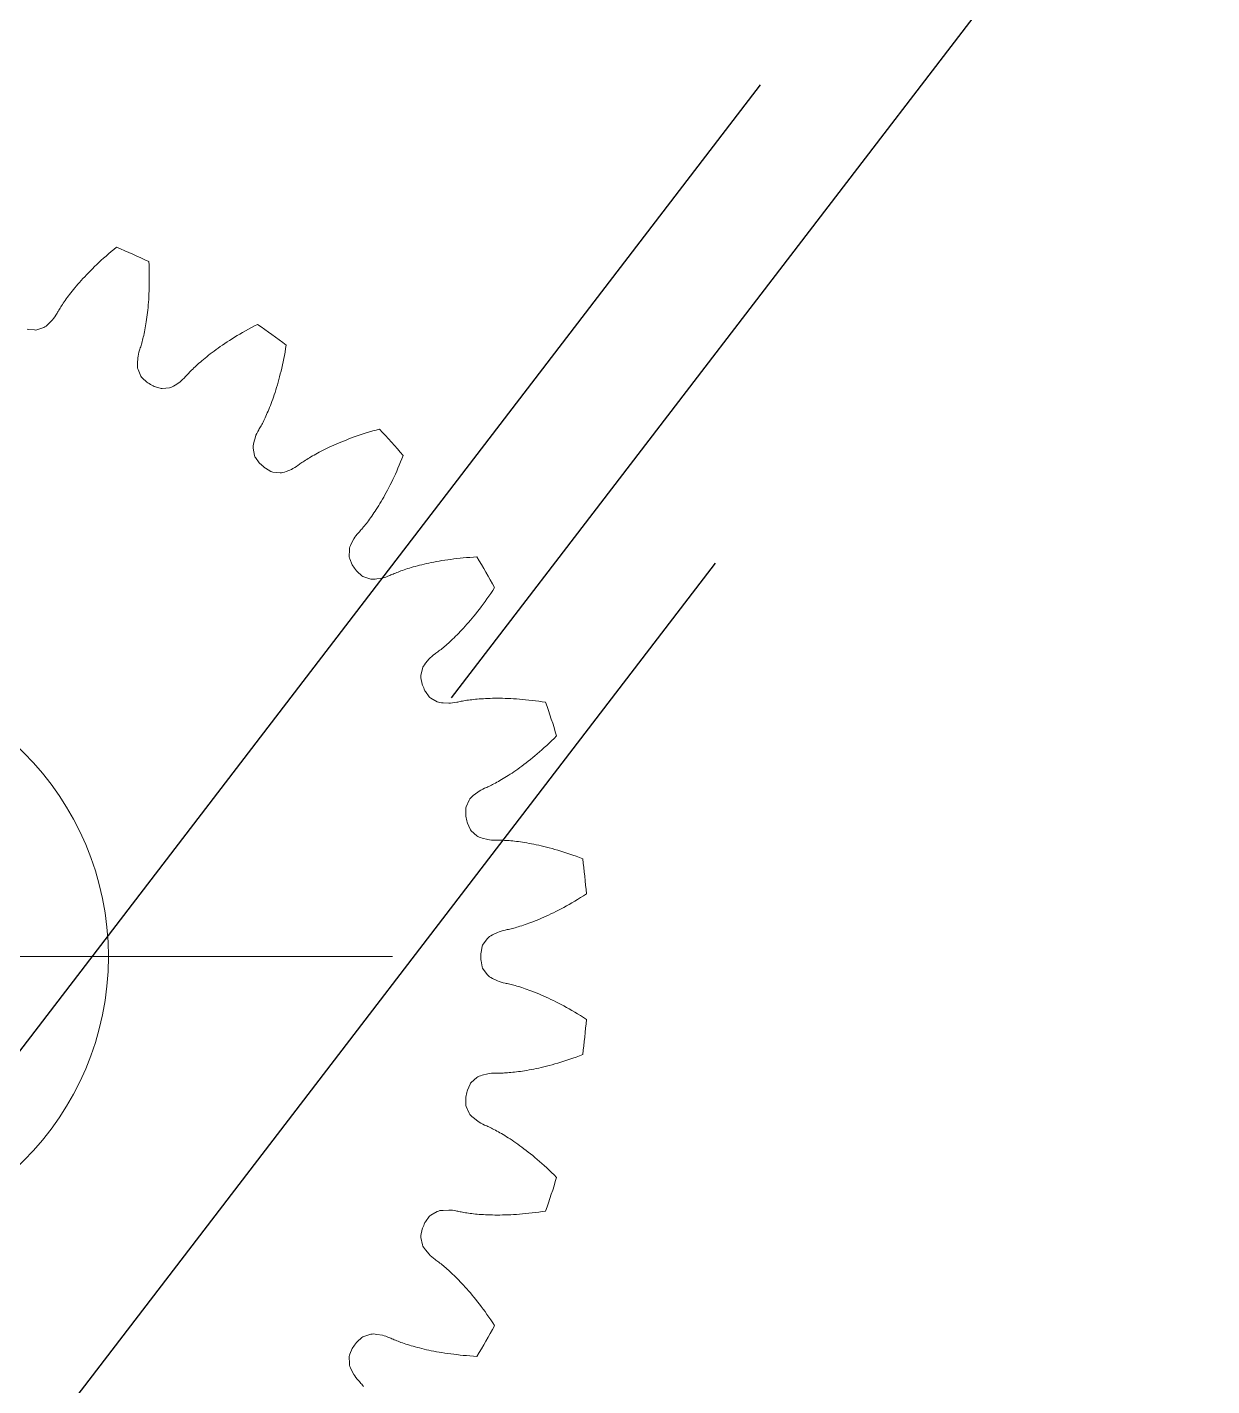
# Model space of a CAD drawing. Header units: millimetres. Extents: x 278858 to 279223, y 218711 to 219074.
# Drawn here: x 278933.58 to 278958.23, y 218911.9 to 218940.17 of the extents above; entities that cross this region are included whole.
import ezdxf

# ---------------------------------------------------------------- set-up
doc = ezdxf.new("R2010")
doc.units = ezdxf.units.MM
doc.header["$LTSCALE"] = 2
doc.layers.add('AM_4', color=3, linetype='Continuous', lineweight=25)
doc.layers.add('AM_9', color=251, linetype='Continuous', lineweight=15)

msp = doc.modelspace()

# ---------------------------------------------------------------- linework, layer by layer
at = {"layer": 'AM_4'}
for p, q in [((278958.232, 218946.858), (278942.404, 218926.216)), ((278948.836, 218938.971), (278933.008, 218918.329)), ((278947.897, 218929.018), (278932.068, 218908.376))]:
    msp.add_line(p, q, dxfattribs=at)
at = {"layer": 'AM_9'}
for p, q in [((278935.172, 218935.362), (278935.123, 218935.318)), ((278935.223, 218935.407), (278935.172, 218935.362)), ((278935.275, 218935.453), (278935.223, 218935.407)), ((278935.329, 218935.499), (278935.275, 218935.453)), ((278935.384, 218935.545), (278935.329, 218935.499)), ((278935.44, 218935.591), (278935.384, 218935.545)), ((278934.856, 218935.06), (278934.817, 218935.019)), ((278934.897, 218935.102), (278934.856, 218935.06)), ((278934.94, 218935.144), (278934.897, 218935.102)), ((278934.983, 218935.187), (278934.94, 218935.144)), ((278935.028, 218935.23), (278934.983, 218935.187)), ((278935.075, 218935.274), (278935.028, 218935.23)), ((278935.123, 218935.318), (278935.075, 218935.274)), ((278936.117, 218935.218), (278936.114, 218935.291)), ((278936.12, 218935.146), (278936.117, 218935.218)), ((278936.122, 218935.076), (278936.12, 218935.146)), ((278936.123, 218935.007), (278936.122, 218935.076)), ((278934.606, 218934.785), (278934.576, 218934.749)), ((278934.638, 218934.822), (278934.606, 218934.785)), ((278934.671, 218934.86), (278934.638, 218934.822)), ((278934.706, 218934.899), (278934.671, 218934.86)), ((278934.741, 218934.938), (278934.706, 218934.899)), ((278934.778, 218934.978), (278934.741, 218934.938)), ((278934.817, 218935.019), (278934.778, 218934.978)), ((278936.121, 218934.743), (278936.122, 218934.807)), ((278936.122, 218934.807), (278936.123, 218934.872)), ((278936.123, 218934.939), (278936.123, 218935.007)), ((278936.123, 218934.872), (278936.123, 218934.939)), ((278934.372, 218934.485), (278934.352, 218934.455)), ((278934.394, 218934.515), (278934.372, 218934.485)), ((278934.416, 218934.546), (278934.394, 218934.515)), ((278934.44, 218934.577), (278934.416, 218934.546)), ((278934.465, 218934.61), (278934.44, 218934.577)), ((278934.491, 218934.644), (278934.465, 218934.61)), ((278934.518, 218934.678), (278934.491, 218934.644)), ((278934.546, 218934.713), (278934.518, 218934.678)), ((278934.576, 218934.749), (278934.546, 218934.713)), ((278936.106, 218934.445), (278936.11, 218934.502)), ((278936.11, 218934.502), (278936.113, 218934.56)), ((278936.113, 218934.56), (278936.116, 218934.62)), ((278936.116, 218934.62), (278936.119, 218934.681)), ((278936.119, 218934.681), (278936.121, 218934.743)), ((278934.202, 218934.216), (278934.18, 218934.179)), ((278934.213, 218934.236), (278934.202, 218934.216)), ((278934.224, 218934.256), (278934.213, 218934.236)), ((278934.237, 218934.278), (278934.224, 218934.256)), ((278934.251, 218934.3), (278934.237, 218934.278)), ((278934.265, 218934.323), (278934.251, 218934.3)), ((278934.28, 218934.348), (278934.265, 218934.323)), ((278934.297, 218934.373), (278934.28, 218934.348)), ((278934.314, 218934.4), (278934.297, 218934.373)), ((278934.332, 218934.427), (278934.314, 218934.4)), ((278934.352, 218934.455), (278934.332, 218934.427)), ((278936.079, 218934.181), (278936.085, 218934.231)), ((278936.085, 218934.231), (278936.091, 218934.282)), ((278936.091, 218934.282), (278936.096, 218934.335)), ((278936.096, 218934.335), (278936.101, 218934.389)), ((278936.101, 218934.389), (278936.106, 218934.445)), ((278933.925, 218933.922), (278933.779, 218933.872)), ((278933.948, 218933.934), (278933.925, 218933.922)), ((278933.973, 218933.95), (278933.948, 218933.934)), ((278933.998, 218933.971), (278933.973, 218933.95)), ((278934.024, 218933.997), (278933.998, 218933.971)), ((278934.106, 218934.08), (278934.024, 218933.997)), ((278934.131, 218934.108), (278934.106, 218934.08)), ((278934.155, 218934.141), (278934.131, 218934.108)), ((278934.18, 218934.179), (278934.155, 218934.141)), ((278936.038, 218933.91), (278936.045, 218933.952)), ((278936.045, 218933.952), (278936.052, 218933.995)), ((278936.052, 218933.995), (278936.06, 218934.039)), ((278936.06, 218934.039), (278936.066, 218934.085)), ((278936.066, 218934.085), (278936.073, 218934.132)), ((278936.073, 218934.132), (278936.079, 218934.181)), ((278938.246, 218933.919), (278938.184, 218933.885)), ((278938.31, 218933.952), (278938.246, 218933.919)), ((278938.375, 218933.986), (278938.31, 218933.952)), ((278933.603, 218933.882), (278933.581, 218933.885)), ((278933.734, 218933.869), (278933.603, 218933.882)), ((278933.756, 218933.868), (278933.734, 218933.869)), ((278933.779, 218933.872), (278933.756, 218933.868)), ((278935.974, 218933.627), (278935.982, 218933.657)), ((278935.982, 218933.657), (278935.99, 218933.689)), ((278935.99, 218933.689), (278935.998, 218933.722)), ((278935.998, 218933.722), (278936.006, 218933.757)), ((278936.006, 218933.757), (278936.014, 218933.793)), ((278936.014, 218933.793), (278936.022, 218933.831)), ((278936.022, 218933.831), (278936.03, 218933.87)), ((278936.03, 218933.87), (278936.038, 218933.91)), ((278937.792, 218933.652), (278937.742, 218933.62)), ((278937.844, 218933.685), (278937.792, 218933.652)), ((278937.897, 218933.718), (278937.844, 218933.685)), ((278937.951, 218933.751), (278937.897, 218933.718)), ((278938.007, 218933.785), (278937.951, 218933.751)), ((278938.065, 218933.818), (278938.007, 218933.785)), ((278938.124, 218933.851), (278938.065, 218933.818)), ((278938.184, 218933.885), (278938.124, 218933.851)), ((278935.888, 218933.326), (278935.896, 218933.366)), ((278935.896, 218933.366), (278935.908, 218933.409)), ((278935.908, 218933.409), (278935.921, 218933.451)), ((278935.921, 218933.451), (278935.928, 218933.472)), ((278935.928, 218933.472), (278935.935, 218933.494)), ((278935.935, 218933.494), (278935.943, 218933.518)), ((278935.943, 218933.518), (278935.95, 218933.543)), ((278935.95, 218933.543), (278935.958, 218933.57)), ((278935.958, 218933.57), (278935.966, 218933.597)), ((278935.966, 218933.597), (278935.974, 218933.627)), ((278937.391, 218933.371), (278937.354, 218933.342)), ((278937.43, 218933.401), (278937.391, 218933.371)), ((278937.471, 218933.431), (278937.43, 218933.401)), ((278937.512, 218933.462), (278937.471, 218933.431)), ((278937.556, 218933.493), (278937.512, 218933.462)), ((278937.6, 218933.524), (278937.556, 218933.493)), ((278937.646, 218933.556), (278937.6, 218933.524)), ((278937.693, 218933.588), (278937.646, 218933.556)), ((278937.742, 218933.62), (278937.693, 218933.588)), ((278938.934, 218933.34), (278938.947, 218933.409)), ((278938.947, 218933.409), (278938.959, 218933.48)), ((278938.959, 218933.48), (278938.971, 218933.552)), ((278935.875, 218933.136), (278935.877, 218933.172)), ((278935.876, 218933.103), (278935.875, 218933.136)), ((278935.88, 218933.073), (278935.876, 218933.103)), ((278935.877, 218933.172), (278935.884, 218933.289)), ((278935.888, 218933.048), (278935.88, 218933.073)), ((278935.884, 218933.289), (278935.888, 218933.326)), ((278937.049, 218933.078), (278937.026, 218933.055)), ((278937.074, 218933.101), (278937.049, 218933.078)), ((278937.1, 218933.126), (278937.074, 218933.101)), ((278937.127, 218933.151), (278937.1, 218933.126)), ((278937.156, 218933.176), (278937.127, 218933.151)), ((278937.186, 218933.202), (278937.156, 218933.176)), ((278937.217, 218933.229), (278937.186, 218933.202)), ((278937.249, 218933.256), (278937.217, 218933.229)), ((278937.283, 218933.284), (278937.249, 218933.256)), ((278937.318, 218933.313), (278937.283, 218933.284)), ((278937.354, 218933.342), (278937.318, 218933.313)), ((278938.864, 218933.015), (278938.879, 218933.077)), ((278938.879, 218933.077), (278938.893, 218933.141)), ((278938.893, 218933.141), (278938.907, 218933.206)), ((278938.907, 218933.206), (278938.921, 218933.272)), ((278938.921, 218933.272), (278938.934, 218933.34)), ((278935.948, 218932.907), (278935.888, 218933.048)), ((278935.96, 218932.887), (278935.948, 218932.907)), ((278935.976, 218932.871), (278935.96, 218932.887)), ((278936.073, 218932.782), (278935.976, 218932.871)), ((278936.785, 218932.808), (278936.756, 218932.785)), ((278936.816, 218932.835), (278936.785, 218932.808)), ((278936.848, 218932.867), (278936.816, 218932.835)), ((278936.877, 218932.899), (278936.848, 218932.867)), ((278936.892, 218932.915), (278936.877, 218932.899)), ((278936.908, 218932.933), (278936.892, 218932.915)), ((278936.925, 218932.951), (278936.908, 218932.933)), ((278936.943, 218932.97), (278936.925, 218932.951)), ((278936.962, 218932.99), (278936.943, 218932.97)), ((278936.982, 218933.011), (278936.962, 218932.99)), ((278937.003, 218933.033), (278936.982, 218933.011)), ((278937.026, 218933.055), (278937.003, 218933.033)), ((278938.803, 218932.781), (278938.819, 218932.837)), ((278938.819, 218932.837), (278938.834, 218932.895)), ((278938.834, 218932.895), (278938.849, 218932.954)), ((278938.849, 218932.954), (278938.864, 218933.015)), ((278936.09, 218932.768), (278936.073, 218932.782)), ((278936.222, 218932.696), (278936.202, 218932.704)), ((278936.348, 218932.656), (278936.222, 218932.696)), ((278936.369, 218932.651), (278936.348, 218932.656)), ((278936.393, 218932.65), (278936.369, 218932.651)), ((278936.545, 218932.668), (278936.393, 218932.65)), ((278936.571, 218932.675), (278936.545, 218932.668)), ((278936.598, 218932.686), (278936.571, 218932.675)), ((278936.628, 218932.701), (278936.598, 218932.686)), ((278936.658, 218932.721), (278936.628, 218932.701)), ((278936.756, 218932.785), (278936.658, 218932.721)), ((278938.707, 218932.474), (278938.723, 218932.521)), ((278938.723, 218932.521), (278938.739, 218932.57)), ((278938.739, 218932.57), (278938.755, 218932.621)), ((278938.755, 218932.621), (278938.771, 218932.673)), ((278938.771, 218932.673), (278938.787, 218932.726)), ((278938.787, 218932.726), (278938.803, 218932.781)), ((278938.609, 218932.217), (278938.625, 218932.256)), ((278938.625, 218932.256), (278938.642, 218932.297)), ((278938.642, 218932.297), (278938.658, 218932.339)), ((278938.658, 218932.339), (278938.674, 218932.382)), ((278938.674, 218932.382), (278938.69, 218932.427)), ((278938.69, 218932.427), (278938.707, 218932.474)), ((278938.475, 218931.926), (278938.489, 218931.953)), ((278938.489, 218931.953), (278938.503, 218931.982)), ((278938.503, 218931.982), (278938.517, 218932.011)), ((278938.517, 218932.011), (278938.532, 218932.042)), ((278938.532, 218932.042), (278938.547, 218932.074)), ((278938.547, 218932.074), (278938.562, 218932.108)), ((278938.562, 218932.108), (278938.578, 218932.143)), ((278938.578, 218932.143), (278938.594, 218932.179)), ((278938.594, 218932.179), (278938.609, 218932.217)), ((278938.33, 218931.642), (278938.342, 218931.677)), ((278938.342, 218931.677), (278938.358, 218931.714)), ((278938.358, 218931.714), (278938.379, 218931.755)), ((278938.379, 218931.755), (278938.4, 218931.792)), ((278938.4, 218931.792), (278938.411, 218931.812)), ((278938.411, 218931.812), (278938.423, 218931.832)), ((278938.423, 218931.832), (278938.435, 218931.854)), ((278938.435, 218931.854), (278938.448, 218931.877)), ((278938.448, 218931.877), (278938.461, 218931.901)), ((278938.461, 218931.901), (278938.475, 218931.926)), ((278940.448, 218931.664), (278940.388, 218931.643)), ((278940.51, 218931.685), (278940.448, 218931.664)), ((278940.573, 218931.706), (278940.51, 218931.685)), ((278940.638, 218931.726), (278940.573, 218931.706)), ((278940.704, 218931.747), (278940.638, 218931.726)), ((278940.772, 218931.767), (278940.704, 218931.747)), ((278940.841, 218931.786), (278940.772, 218931.767)), ((278940.911, 218931.806), (278940.841, 218931.786)), ((278938.282, 218931.432), (278938.284, 218931.461)), ((278938.284, 218931.406), (278938.282, 218931.432)), ((278938.284, 218931.461), (278938.289, 218931.494)), ((278938.313, 218931.255), (278938.284, 218931.406)), ((278938.289, 218931.494), (278938.299, 218931.529)), ((278938.299, 218931.529), (278938.33, 218931.642)), ((278939.779, 218931.388), (278939.737, 218931.367)), ((278939.822, 218931.409), (278939.779, 218931.388)), ((278939.866, 218931.43), (278939.822, 218931.409)), ((278939.912, 218931.451), (278939.866, 218931.43)), ((278939.959, 218931.472), (278939.912, 218931.451)), ((278940.008, 218931.493), (278939.959, 218931.472)), ((278940.058, 218931.515), (278940.008, 218931.493)), ((278940.109, 218931.536), (278940.058, 218931.515)), ((278940.162, 218931.558), (278940.109, 218931.536)), ((278940.216, 218931.579), (278940.162, 218931.558)), ((278940.272, 218931.601), (278940.216, 218931.579)), ((278940.329, 218931.622), (278940.272, 218931.601)), ((278940.388, 218931.643), (278940.329, 218931.622)), ((278938.321, 218931.232), (278938.313, 218931.255)), ((278938.333, 218931.214), (278938.321, 218931.232)), ((278938.41, 218931.107), (278938.333, 218931.214)), ((278938.424, 218931.089), (278938.41, 218931.107)), ((278939.278, 218931.095), (278939.258, 218931.081)), ((278939.299, 218931.11), (278939.278, 218931.095)), ((278939.322, 218931.126), (278939.299, 218931.11)), ((278939.346, 218931.142), (278939.322, 218931.126)), ((278939.372, 218931.158), (278939.346, 218931.142)), ((278939.398, 218931.175), (278939.372, 218931.158)), ((278939.426, 218931.193), (278939.398, 218931.175)), ((278939.455, 218931.211), (278939.426, 218931.193)), ((278939.486, 218931.229), (278939.455, 218931.211)), ((278939.518, 218931.248), (278939.486, 218931.229)), ((278939.551, 218931.267), (278939.518, 218931.248)), ((278939.585, 218931.286), (278939.551, 218931.267)), ((278939.621, 218931.306), (278939.585, 218931.286)), ((278939.659, 218931.326), (278939.621, 218931.306)), ((278939.697, 218931.346), (278939.659, 218931.326)), ((278939.737, 218931.367), (278939.697, 218931.346)), ((278941.324, 218931.058), (278941.351, 218931.123)), ((278941.351, 218931.123), (278941.378, 218931.189)), ((278941.378, 218931.189), (278941.405, 218931.258)), ((278938.538, 218930.992), (278938.519, 218931.004)), ((278938.652, 218930.926), (278938.538, 218930.992)), ((278938.672, 218930.916), (278938.652, 218930.926)), ((278938.695, 218930.911), (278938.672, 218930.916)), ((278938.848, 218930.897), (278938.695, 218930.911)), ((278938.874, 218930.898), (278938.848, 218930.897)), ((278938.904, 218930.903), (278938.874, 218930.898)), ((278938.935, 218930.912), (278938.904, 218930.903)), ((278938.97, 218930.925), (278938.935, 218930.912)), ((278939.078, 218930.968), (278938.97, 218930.925)), ((278939.112, 218930.984), (278939.078, 218930.968)), ((278939.148, 218931.004), (278939.112, 218930.984)), ((278939.185, 218931.028), (278939.148, 218931.004)), ((278939.221, 218931.053), (278939.185, 218931.028)), ((278939.239, 218931.067), (278939.221, 218931.053)), ((278939.258, 218931.081), (278939.239, 218931.067)), ((278941.189, 218930.754), (278941.216, 218930.812)), ((278941.216, 218930.812), (278941.243, 218930.871)), ((278941.243, 218930.871), (278941.27, 218930.932)), ((278941.27, 218930.932), (278941.297, 218930.994)), ((278941.297, 218930.994), (278941.324, 218931.058)), ((278941.053, 218930.488), (278941.08, 218930.538)), ((278941.08, 218930.538), (278941.107, 218930.59)), ((278941.107, 218930.59), (278941.134, 218930.643)), ((278941.134, 218930.643), (278941.161, 218930.698)), ((278941.161, 218930.698), (278941.189, 218930.754)), ((278940.896, 218930.215), (278940.922, 218930.257)), ((278940.922, 218930.257), (278940.948, 218930.301)), ((278940.948, 218930.301), (278940.974, 218930.345)), ((278940.974, 218930.345), (278941, 218930.391)), ((278941, 218930.391), (278941.026, 218930.439)), ((278941.026, 218930.439), (278941.053, 218930.488)), ((278940.705, 218929.93), (278940.727, 218929.961)), ((278940.727, 218929.961), (278940.75, 218929.993)), ((278940.75, 218929.993), (278940.773, 218930.027)), ((278940.773, 218930.027), (278940.797, 218930.062)), ((278940.797, 218930.062), (278940.821, 218930.098)), ((278940.821, 218930.098), (278940.846, 218930.136)), ((278940.846, 218930.136), (278940.871, 218930.175)), ((278940.871, 218930.175), (278940.896, 218930.215)), ((278940.495, 218929.671), (278940.511, 218929.689)), ((278940.511, 218929.689), (278940.527, 218929.707)), ((278940.527, 218929.707), (278940.545, 218929.727)), ((278940.545, 218929.727), (278940.562, 218929.748)), ((278940.562, 218929.748), (278940.581, 218929.77)), ((278940.581, 218929.77), (278940.6, 218929.794)), ((278940.6, 218929.794), (278940.62, 218929.818)), ((278940.62, 218929.818), (278940.64, 218929.844)), ((278940.64, 218929.844), (278940.661, 218929.872)), ((278940.661, 218929.872), (278940.683, 218929.9)), ((278940.683, 218929.9), (278940.705, 218929.93)), ((278940.31, 218929.386), (278940.326, 218929.418)), ((278940.326, 218929.418), (278940.38, 218929.522)), ((278940.38, 218929.522), (278940.399, 218929.554)), ((278940.399, 218929.554), (278940.423, 218929.587)), ((278940.423, 218929.587), (278940.451, 218929.622)), ((278940.451, 218929.622), (278940.48, 218929.655)), ((278940.48, 218929.655), (278940.495, 218929.671)), ((278940.283, 218929.147), (278940.286, 218929.301)), ((278940.286, 218929.123), (278940.283, 218929.147)), ((278940.286, 218929.301), (278940.289, 218929.327)), ((278940.294, 218929.103), (278940.286, 218929.123)), ((278940.289, 218929.327), (278940.297, 218929.355)), ((278940.297, 218929.355), (278940.31, 218929.386)), ((278942.522, 218929.111), (278942.457, 218929.103)), ((278942.588, 218929.118), (278942.522, 218929.111)), ((278942.655, 218929.125), (278942.588, 218929.118)), ((278942.724, 218929.131), (278942.655, 218929.125)), ((278942.795, 218929.136), (278942.724, 218929.131)), ((278942.866, 218929.141), (278942.795, 218929.136)), ((278942.939, 218929.146), (278942.866, 218929.141)), ((278940.347, 218928.982), (278940.294, 218929.103)), ((278940.357, 218928.962), (278940.347, 218928.982)), ((278940.449, 218928.843), (278940.433, 218928.858)), ((278940.546, 218928.755), (278940.449, 218928.843)), ((278941.299, 218928.832), (278941.27, 218928.822)), ((278941.328, 218928.844), (278941.299, 218928.832)), ((278941.359, 218928.855), (278941.328, 218928.844)), ((278941.391, 218928.866), (278941.359, 218928.855)), ((278941.425, 218928.878), (278941.391, 218928.866)), ((278941.46, 218928.89), (278941.425, 218928.878)), ((278941.497, 218928.902), (278941.46, 218928.89)), ((278941.534, 218928.913), (278941.497, 218928.902)), ((278941.574, 218928.925), (278941.534, 218928.913)), ((278941.614, 218928.937), (278941.574, 218928.925)), ((278941.656, 218928.949), (278941.614, 218928.937)), ((278941.7, 218928.961), (278941.656, 218928.949)), ((278941.745, 218928.972), (278941.7, 218928.961)), ((278941.791, 218928.984), (278941.745, 218928.972)), ((278941.839, 218928.995), (278941.791, 218928.984)), ((278941.888, 218929.006), (278941.839, 218928.995)), ((278941.938, 218929.017), (278941.888, 218929.006)), ((278941.99, 218929.028), (278941.938, 218929.017)), ((278942.044, 218929.039), (278941.99, 218929.028)), ((278942.098, 218929.049), (278942.044, 218929.039)), ((278942.155, 218929.059), (278942.098, 218929.049)), ((278942.212, 218929.069), (278942.155, 218929.059)), ((278942.271, 218929.078), (278942.212, 218929.069)), ((278942.332, 218929.087), (278942.271, 218929.078)), ((278942.394, 218929.095), (278942.332, 218929.087)), ((278942.457, 218929.103), (278942.394, 218929.095)), ((278940.564, 218928.741), (278940.546, 218928.755)), ((278940.585, 218928.731), (278940.564, 218928.741)), ((278940.732, 218928.686), (278940.585, 218928.731)), ((278940.758, 218928.681), (278940.732, 218928.686)), ((278940.788, 218928.68), (278940.758, 218928.681)), ((278940.821, 218928.682), (278940.788, 218928.68)), ((278940.857, 218928.688), (278940.821, 218928.682)), ((278940.972, 218928.707), (278940.857, 218928.688)), ((278941.008, 218928.716), (278940.972, 218928.707)), ((278941.047, 218928.728), (278941.008, 218928.716)), ((278941.089, 218928.744), (278941.047, 218928.728)), ((278941.129, 218928.761), (278941.089, 218928.744)), ((278941.149, 218928.771), (278941.129, 218928.761)), ((278941.171, 218928.78), (278941.149, 218928.771)), ((278941.194, 218928.79), (278941.171, 218928.78)), ((278941.218, 218928.8), (278941.194, 218928.79)), ((278941.243, 218928.811), (278941.218, 218928.8)), ((278941.27, 218928.822), (278941.243, 218928.811)), ((278943.109, 218928.216), (278943.148, 218928.271)), ((278943.148, 218928.271), (278943.188, 218928.328)), ((278943.188, 218928.328), (278943.228, 218928.386)), ((278943.228, 218928.386), (278943.268, 218928.446)), ((278943.268, 218928.446), (278943.308, 218928.507)), ((278942.916, 218927.962), (278942.953, 218928.01)), ((278942.953, 218928.01), (278942.992, 218928.06)), ((278942.992, 218928.06), (278943.03, 218928.11)), ((278943.03, 218928.11), (278943.069, 218928.163)), ((278943.069, 218928.163), (278943.109, 218928.216)), ((278942.662, 218927.666), (278942.697, 218927.704)), ((278942.697, 218927.704), (278942.732, 218927.744)), ((278942.732, 218927.744), (278942.768, 218927.785)), ((278942.768, 218927.785), (278942.804, 218927.827)), ((278942.804, 218927.827), (278942.841, 218927.871)), ((278942.841, 218927.871), (278942.878, 218927.916)), ((278942.878, 218927.916), (278942.916, 218927.962)), ((278942.405, 218927.406), (278942.434, 218927.434)), ((278942.434, 218927.434), (278942.465, 218927.464)), ((278942.465, 218927.464), (278942.496, 218927.494)), ((278942.496, 218927.494), (278942.528, 218927.526)), ((278942.528, 218927.526), (278942.561, 218927.559)), ((278942.561, 218927.559), (278942.594, 218927.593)), ((278942.594, 218927.593), (278942.627, 218927.629)), ((278942.627, 218927.629), (278942.662, 218927.666)), ((278942.035, 218927.106), (278942.07, 218927.131)), ((278942.07, 218927.131), (278942.088, 218927.144)), ((278942.088, 218927.144), (278942.107, 218927.158)), ((278942.107, 218927.158), (278942.127, 218927.173)), ((278942.127, 218927.173), (278942.148, 218927.189)), ((278942.148, 218927.189), (278942.17, 218927.206)), ((278942.17, 218927.206), (278942.193, 218927.223)), ((278942.193, 218927.223), (278942.217, 218927.242)), ((278942.217, 218927.242), (278942.241, 218927.262)), ((278942.241, 218927.262), (278942.266, 218927.284)), ((278942.266, 218927.284), (278942.292, 218927.306)), ((278942.292, 218927.306), (278942.319, 218927.329)), ((278942.319, 218927.329), (278942.347, 218927.354)), ((278942.347, 218927.354), (278942.375, 218927.379)), ((278942.375, 218927.379), (278942.405, 218927.406)), ((278941.807, 218926.825), (278941.816, 218926.85)), ((278941.816, 218926.85), (278941.829, 218926.876)), ((278941.829, 218926.876), (278941.848, 218926.904)), ((278941.848, 218926.904), (278941.871, 218926.932)), ((278941.871, 218926.932), (278941.945, 218927.023)), ((278941.945, 218927.023), (278941.97, 218927.049)), ((278941.97, 218927.049), (278942, 218927.077)), ((278942, 218927.077), (278942.035, 218927.106)), ((278941.77, 218926.652), (278941.772, 218926.676)), ((278941.773, 218926.63), (278941.77, 218926.652)), ((278941.772, 218926.676), (278941.807, 218926.825)), ((278941.801, 218926.501), (278941.773, 218926.63)), ((278941.806, 218926.48), (278941.801, 218926.501)), ((278941.871, 218926.344), (278941.858, 218926.362)), ((278941.948, 218926.237), (278941.871, 218926.344)), ((278941.962, 218926.221), (278941.948, 218926.237)), ((278941.981, 218926.206), (278941.962, 218926.221)), ((278942.116, 218926.131), (278941.981, 218926.206)), ((278942.14, 218926.121), (278942.116, 218926.131)), ((278942.168, 218926.114), (278942.14, 218926.121)), ((278942.201, 218926.109), (278942.168, 218926.114)), ((278942.238, 218926.108), (278942.201, 218926.109)), ((278942.355, 218926.102), (278942.238, 218926.108)), ((278942.392, 218926.103), (278942.355, 218926.102)), ((278942.432, 218926.107), (278942.392, 218926.103)), ((278942.477, 218926.114), (278942.432, 218926.107)), ((278942.52, 218926.123), (278942.477, 218926.114)), ((278942.541, 218926.127), (278942.52, 218926.123)), ((278942.564, 218926.132), (278942.541, 218926.127)), ((278942.589, 218926.137), (278942.564, 218926.132)), ((278942.614, 218926.142), (278942.589, 218926.137)), ((278942.641, 218926.147), (278942.614, 218926.142)), ((278942.67, 218926.152), (278942.641, 218926.147)), ((278942.7, 218926.157), (278942.67, 218926.152)), ((278942.731, 218926.162), (278942.7, 218926.157)), ((278942.764, 218926.166), (278942.731, 218926.162)), ((278942.798, 218926.171), (278942.764, 218926.166)), ((278942.833, 218926.175), (278942.798, 218926.171)), ((278942.87, 218926.179), (278942.833, 218926.175)), ((278942.908, 218926.183), (278942.87, 218926.179)), ((278942.947, 218926.187), (278942.908, 218926.183)), ((278942.988, 218926.19), (278942.947, 218926.187)), ((278943.03, 218926.194), (278942.988, 218926.19)), ((278943.074, 218926.196), (278943.03, 218926.194)), ((278943.119, 218926.199), (278943.074, 218926.196)), ((278943.165, 218926.201), (278943.119, 218926.199)), ((278943.213, 218926.202), (278943.165, 218926.201)), ((278943.262, 218926.204), (278943.213, 218926.202)), ((278943.312, 218926.204), (278943.262, 218926.204)), ((278943.364, 218926.205), (278943.312, 218926.204)), ((278943.417, 218926.204), (278943.364, 218926.205)), ((278943.472, 218926.204), (278943.417, 218926.204)), ((278943.527, 218926.202), (278943.472, 218926.204)), ((278943.584, 218926.2), (278943.527, 218926.202)), ((278943.643, 218926.198), (278943.584, 218926.2)), ((278943.702, 218926.195), (278943.643, 218926.198)), ((278943.764, 218926.191), (278943.702, 218926.195)), ((278943.826, 218926.186), (278943.764, 218926.191)), ((278943.889, 218926.181), (278943.826, 218926.186)), ((278943.954, 218926.175), (278943.889, 218926.181)), ((278944.02, 218926.168), (278943.954, 218926.175)), ((278944.088, 218926.161), (278944.02, 218926.168)), ((278944.157, 218926.152), (278944.088, 218926.161)), ((278944.226, 218926.143), (278944.157, 218926.152)), ((278944.298, 218926.133), (278944.226, 218926.143)), ((278944.37, 218926.122), (278944.298, 218926.133)), ((278944.293, 218925.133), (278944.342, 218925.178)), ((278944.342, 218925.178), (278944.392, 218925.224)), ((278944.392, 218925.224), (278944.443, 218925.271)), ((278944.443, 218925.271), (278944.494, 218925.319)), ((278944.494, 218925.319), (278944.546, 218925.369)), ((278944.546, 218925.369), (278944.598, 218925.421)), ((278943.963, 218924.86), (278944.008, 218924.896)), ((278944.008, 218924.896), (278944.054, 218924.932)), ((278944.054, 218924.932), (278944.101, 218924.97)), ((278944.101, 218924.97), (278944.148, 218925.009)), ((278944.148, 218925.009), (278944.195, 218925.049)), ((278944.195, 218925.049), (278944.244, 218925.09)), ((278944.244, 218925.09), (278944.293, 218925.133)), ((278943.556, 218924.575), (278943.593, 218924.599)), ((278943.593, 218924.599), (278943.631, 218924.623)), ((278943.631, 218924.623), (278943.67, 218924.649)), ((278943.67, 218924.649), (278943.709, 218924.676)), ((278943.709, 218924.676), (278943.749, 218924.703)), ((278943.749, 218924.703), (278943.791, 218924.732)), ((278943.791, 218924.732), (278943.833, 218924.763)), ((278943.833, 218924.763), (278943.875, 218924.794)), ((278943.875, 218924.794), (278943.919, 218924.827)), ((278943.919, 218924.827), (278943.963, 218924.86)), ((278943.021, 218924.294), (278943.061, 218924.315)), ((278943.061, 218924.315), (278943.101, 218924.333)), ((278943.101, 218924.333), (278943.121, 218924.341)), ((278943.121, 218924.341), (278943.143, 218924.351)), ((278943.143, 218924.351), (278943.166, 218924.361)), ((278943.166, 218924.361), (278943.189, 218924.372)), ((278943.189, 218924.372), (278943.214, 218924.384)), ((278943.214, 218924.384), (278943.24, 218924.397)), ((278943.24, 218924.397), (278943.267, 218924.411)), ((278943.267, 218924.411), (278943.295, 218924.425)), ((278943.295, 218924.425), (278943.324, 218924.441)), ((278943.324, 218924.441), (278943.355, 218924.457)), ((278943.355, 218924.457), (278943.386, 218924.474)), ((278943.386, 218924.474), (278943.418, 218924.492)), ((278943.418, 218924.492), (278943.451, 218924.512)), ((278943.451, 218924.512), (278943.485, 218924.532)), ((278943.485, 218924.532), (278943.52, 218924.553)), ((278943.52, 218924.553), (278943.556, 218924.575)), ((278942.715, 218923.949), (278942.779, 218924.088)), ((278942.779, 218924.088), (278942.793, 218924.11)), ((278942.793, 218924.11), (278942.812, 218924.133)), ((278942.812, 218924.133), (278942.836, 218924.156)), ((278942.836, 218924.156), (278942.864, 218924.179)), ((278942.864, 218924.179), (278942.956, 218924.252)), ((278942.956, 218924.252), (278942.986, 218924.273)), ((278942.986, 218924.273), (278943.021, 218924.294)), ((278942.706, 218923.904), (278942.708, 218923.926)), ((278942.706, 218923.772), (278942.706, 218923.904)), ((278942.707, 218923.75), (278942.706, 218923.772)), ((278942.708, 218923.926), (278942.715, 218923.949)), ((278942.742, 218923.604), (278942.734, 218923.624)), ((278942.796, 218923.483), (278942.742, 218923.604)), ((278942.806, 218923.464), (278942.796, 218923.483)), ((278942.821, 218923.446), (278942.806, 218923.464)), ((278942.937, 218923.345), (278942.821, 218923.446)), ((278942.959, 218923.33), (278942.937, 218923.345)), ((278942.986, 218923.317), (278942.959, 218923.33)), ((278943.017, 218923.306), (278942.986, 218923.317)), ((278943.052, 218923.296), (278943.017, 218923.306)), ((278943.165, 218923.267), (278943.052, 218923.296)), ((278943.202, 218923.26), (278943.165, 218923.267)), ((278943.242, 218923.255), (278943.202, 218923.26)), ((278943.287, 218923.253), (278943.242, 218923.255)), ((278943.331, 218923.252), (278943.287, 218923.253)), ((278943.353, 218923.253), (278943.331, 218923.252)), ((278943.376, 218923.253), (278943.353, 218923.253)), ((278943.401, 218923.252), (278943.376, 218923.253)), ((278943.428, 218923.252), (278943.401, 218923.252)), ((278943.455, 218923.251), (278943.428, 218923.252)), ((278943.484, 218923.25), (278943.455, 218923.251)), ((278943.514, 218923.248), (278943.484, 218923.25)), ((278943.546, 218923.247), (278943.514, 218923.248)), ((278943.579, 218923.244), (278943.546, 218923.247)), ((278943.613, 218923.242), (278943.579, 218923.244)), ((278943.648, 218923.239), (278943.613, 218923.242)), ((278943.685, 218923.235), (278943.648, 218923.239)), ((278943.723, 218923.231), (278943.685, 218923.235)), ((278943.763, 218923.226), (278943.723, 218923.231)), ((278943.803, 218923.221), (278943.763, 218923.226)), ((278943.845, 218923.216), (278943.803, 218923.221)), ((278943.888, 218923.209), (278943.845, 218923.216)), ((278943.933, 218923.202), (278943.888, 218923.209)), ((278943.979, 218923.195), (278943.933, 218923.202)), ((278944.026, 218923.186), (278943.979, 218923.195)), ((278944.074, 218923.177), (278944.026, 218923.186)), ((278944.123, 218923.168), (278944.074, 218923.177)), ((278944.174, 218923.157), (278944.123, 218923.168)), ((278944.226, 218923.146), (278944.174, 218923.157)), ((278944.279, 218923.134), (278944.226, 218923.146)), ((278944.333, 218923.121), (278944.279, 218923.134)), ((278944.389, 218923.107), (278944.333, 218923.121)), ((278944.445, 218923.093), (278944.389, 218923.107)), ((278944.503, 218923.077), (278944.445, 218923.093)), ((278944.562, 218923.061), (278944.503, 218923.077)), ((278944.622, 218923.043), (278944.562, 218923.061)), ((278944.683, 218923.025), (278944.622, 218923.043)), ((278944.745, 218923.005), (278944.683, 218923.025)), ((278944.808, 218922.985), (278944.745, 218923.005)), ((278944.873, 218922.964), (278944.808, 218922.985)), ((278944.938, 218922.941), (278944.873, 218922.964)), ((278945.005, 218922.918), (278944.938, 218922.941)), ((278945.072, 218922.893), (278945.005, 218922.918)), ((278945.141, 218922.867), (278945.072, 218922.893)), ((278945.035, 218922.019), (278945.095, 218922.056)), ((278945.095, 218922.056), (278945.156, 218922.094)), ((278945.156, 218922.094), (278945.218, 218922.134)), ((278944.532, 218921.743), (278944.584, 218921.769)), ((278944.584, 218921.769), (278944.638, 218921.796)), ((278944.638, 218921.796), (278944.692, 218921.824)), ((278944.692, 218921.824), (278944.747, 218921.854)), ((278944.747, 218921.854), (278944.803, 218921.884)), ((278944.803, 218921.884), (278944.86, 218921.916)), ((278944.86, 218921.916), (278944.917, 218921.949)), ((278944.917, 218921.949), (278944.976, 218921.984)), ((278944.976, 218921.984), (278945.035, 218922.019)), ((278943.871, 218921.471), (278943.907, 218921.483)), ((278943.907, 218921.483), (278943.945, 218921.496)), ((278943.945, 218921.496), (278943.983, 218921.509)), ((278943.983, 218921.509), (278944.023, 218921.524)), ((278944.023, 218921.524), (278944.064, 218921.539)), ((278944.064, 218921.539), (278944.106, 218921.555)), ((278944.106, 218921.555), (278944.149, 218921.572)), ((278944.149, 218921.572), (278944.193, 218921.59)), ((278944.193, 218921.59), (278944.239, 218921.608)), ((278944.239, 218921.608), (278944.285, 218921.628)), ((278944.285, 218921.628), (278944.332, 218921.649)), ((278944.332, 218921.649), (278944.381, 218921.671)), ((278944.381, 218921.671), (278944.43, 218921.694)), ((278944.43, 218921.694), (278944.481, 218921.718)), ((278944.481, 218921.718), (278944.532, 218921.743)), ((278943.07, 218921.085), (278943.162, 218921.208)), ((278943.162, 218921.208), (278943.18, 218921.227)), ((278943.18, 218921.227), (278943.203, 218921.246)), ((278943.203, 218921.246), (278943.231, 218921.263)), ((278943.231, 218921.263), (278943.264, 218921.28)), ((278943.264, 218921.28), (278943.369, 218921.332)), ((278943.369, 218921.332), (278943.403, 218921.346)), ((278943.403, 218921.346), (278943.441, 218921.359)), ((278943.441, 218921.359), (278943.485, 218921.371)), ((278943.485, 218921.371), (278943.527, 218921.381)), ((278943.527, 218921.381), (278943.549, 218921.385)), ((278943.549, 218921.385), (278943.572, 218921.39)), ((278943.572, 218921.39), (278943.597, 218921.395)), ((278943.597, 218921.395), (278943.622, 218921.401)), ((278943.622, 218921.401), (278943.649, 218921.408)), ((278943.649, 218921.408), (278943.677, 218921.415)), ((278943.677, 218921.415), (278943.706, 218921.423)), ((278943.706, 218921.423), (278943.737, 218921.431)), ((278943.737, 218921.431), (278943.768, 218921.44)), ((278943.768, 218921.44), (278943.801, 218921.45)), ((278943.801, 218921.45), (278943.835, 218921.46)), ((278943.835, 218921.46), (278943.871, 218921.471)), ((278943.021, 218920.893), (278943.025, 218920.915)), ((278943.025, 218920.915), (278943.052, 218921.043)), ((278943.052, 218921.043), (278943.058, 218921.064)), ((278943.058, 218921.064), (278943.07, 218921.085)), ((278929.271, 218920.828), (278941.181, 218920.828)), ((278943.025, 218920.742), (278943.021, 218920.764)), ((278943.052, 218920.614), (278943.025, 218920.742)), ((278943.058, 218920.592), (278943.052, 218920.614)), ((278943.07, 218920.571), (278943.058, 218920.592)), ((278943.162, 218920.449), (278943.07, 218920.571)), ((278943.18, 218920.43), (278943.162, 218920.449)), ((278943.203, 218920.411), (278943.18, 218920.43)), ((278943.231, 218920.394), (278943.203, 218920.411)), ((278943.264, 218920.377), (278943.231, 218920.394)), ((278943.369, 218920.325), (278943.264, 218920.377)), ((278943.403, 218920.31), (278943.369, 218920.325)), ((278943.441, 218920.297), (278943.403, 218920.31)), ((278943.485, 218920.285), (278943.441, 218920.297)), ((278943.527, 218920.276), (278943.485, 218920.285)), ((278943.549, 218920.272), (278943.527, 218920.276)), ((278943.572, 218920.267), (278943.549, 218920.272)), ((278943.597, 218920.262), (278943.572, 218920.267)), ((278943.622, 218920.256), (278943.597, 218920.262)), ((278943.649, 218920.249), (278943.622, 218920.256)), ((278943.677, 218920.242), (278943.649, 218920.249)), ((278943.706, 218920.234), (278943.677, 218920.242)), ((278943.737, 218920.226), (278943.706, 218920.234)), ((278943.768, 218920.217), (278943.737, 218920.226)), ((278943.801, 218920.207), (278943.768, 218920.217)), ((278943.835, 218920.197), (278943.801, 218920.207)), ((278943.871, 218920.186), (278943.835, 218920.197)), ((278943.907, 218920.174), (278943.871, 218920.186)), ((278943.945, 218920.161), (278943.907, 218920.174)), ((278943.983, 218920.148), (278943.945, 218920.161)), ((278944.023, 218920.133), (278943.983, 218920.148)), ((278944.064, 218920.118), (278944.023, 218920.133)), ((278944.106, 218920.102), (278944.064, 218920.118)), ((278944.149, 218920.085), (278944.106, 218920.102)), ((278944.193, 218920.067), (278944.149, 218920.085)), ((278944.239, 218920.048), (278944.193, 218920.067)), ((278944.285, 218920.029), (278944.239, 218920.048)), ((278944.332, 218920.008), (278944.285, 218920.029)), ((278944.381, 218919.986), (278944.332, 218920.008)), ((278944.43, 218919.963), (278944.381, 218919.986)), ((278944.481, 218919.939), (278944.43, 218919.963)), ((278944.532, 218919.914), (278944.481, 218919.939)), ((278944.584, 218919.888), (278944.532, 218919.914)), ((278944.638, 218919.861), (278944.584, 218919.888)), ((278944.692, 218919.833), (278944.638, 218919.861)), ((278944.747, 218919.803), (278944.692, 218919.833)), ((278944.803, 218919.772), (278944.747, 218919.803)), ((278944.86, 218919.741), (278944.803, 218919.772)), ((278944.917, 218919.708), (278944.86, 218919.741)), ((278944.976, 218919.673), (278944.917, 218919.708)), ((278945.035, 218919.638), (278944.976, 218919.673)), ((278945.095, 218919.601), (278945.035, 218919.638)), ((278945.156, 218919.563), (278945.095, 218919.601)), ((278945.218, 218919.523), (278945.156, 218919.563)), ((278944.683, 218918.632), (278944.745, 218918.651)), ((278944.745, 218918.651), (278944.808, 218918.672)), ((278944.808, 218918.672), (278944.873, 218918.693)), ((278944.873, 218918.693), (278944.938, 218918.716)), ((278944.938, 218918.716), (278945.005, 218918.739)), ((278945.005, 218918.739), (278945.072, 218918.764)), ((278945.072, 218918.764), (278945.141, 218918.79)), ((278943.052, 218918.361), (278943.165, 218918.39)), ((278943.165, 218918.39), (278943.202, 218918.397)), ((278943.202, 218918.397), (278943.242, 218918.402)), ((278943.242, 218918.402), (278943.287, 218918.404)), ((278943.287, 218918.404), (278943.331, 218918.404)), ((278943.331, 218918.404), (278943.353, 218918.404)), ((278943.353, 218918.404), (278943.376, 218918.404)), ((278943.376, 218918.404), (278943.401, 218918.404)), ((278943.401, 218918.404), (278943.428, 218918.405)), ((278943.428, 218918.405), (278943.455, 218918.406)), ((278943.455, 218918.406), (278943.484, 218918.407)), ((278943.484, 218918.407), (278943.514, 218918.408)), ((278943.514, 218918.408), (278943.546, 218918.41)), ((278943.546, 218918.41), (278943.579, 218918.412)), ((278943.579, 218918.412), (278943.613, 218918.415)), ((278943.613, 218918.415), (278943.648, 218918.418)), ((278943.648, 218918.418), (278943.685, 218918.422)), ((278943.685, 218918.422), (278943.723, 218918.426)), ((278943.723, 218918.426), (278943.763, 218918.43)), ((278943.763, 218918.43), (278943.803, 218918.435)), ((278943.803, 218918.435), (278943.845, 218918.441)), ((278943.845, 218918.441), (278943.888, 218918.448)), ((278943.888, 218918.448), (278943.933, 218918.455)), ((278943.933, 218918.455), (278943.979, 218918.462)), ((278943.979, 218918.462), (278944.026, 218918.47)), ((278944.026, 218918.47), (278944.074, 218918.479)), ((278944.074, 218918.479), (278944.123, 218918.489)), ((278944.123, 218918.489), (278944.174, 218918.5)), ((278944.174, 218918.5), (278944.226, 218918.511)), ((278944.226, 218918.511), (278944.279, 218918.523)), ((278944.279, 218918.523), (278944.333, 218918.536)), ((278944.333, 218918.536), (278944.389, 218918.55)), ((278944.389, 218918.55), (278944.445, 218918.564)), ((278944.445, 218918.564), (278944.503, 218918.58)), ((278944.503, 218918.58), (278944.562, 218918.596)), ((278944.562, 218918.596), (278944.622, 218918.614)), ((278944.622, 218918.614), (278944.683, 218918.632)), ((278942.742, 218918.053), (278942.796, 218918.173)), ((278942.796, 218918.173), (278942.806, 218918.193)), ((278942.806, 218918.193), (278942.821, 218918.211)), ((278942.821, 218918.211), (278942.937, 218918.312)), ((278942.937, 218918.312), (278942.959, 218918.327)), ((278942.959, 218918.327), (278942.986, 218918.34)), ((278942.986, 218918.34), (278943.017, 218918.351)), ((278943.017, 218918.351), (278943.052, 218918.361)), ((278942.706, 218917.885), (278942.707, 218917.907)), ((278942.706, 218917.753), (278942.706, 218917.885)), ((278942.734, 218918.032), (278942.742, 218918.053)), ((278942.708, 218917.731), (278942.706, 218917.753)), ((278942.715, 218917.708), (278942.708, 218917.731)), ((278942.779, 218917.569), (278942.715, 218917.708)), ((278942.793, 218917.546), (278942.779, 218917.569)), ((278942.812, 218917.524), (278942.793, 218917.546)), ((278942.836, 218917.501), (278942.812, 218917.524)), ((278942.864, 218917.478), (278942.836, 218917.501)), ((278942.956, 218917.405), (278942.864, 218917.478)), ((278942.986, 218917.384), (278942.956, 218917.405)), ((278943.021, 218917.363), (278942.986, 218917.384)), ((278943.061, 218917.342), (278943.021, 218917.363)), ((278943.101, 218917.324), (278943.061, 218917.342)), ((278943.121, 218917.315), (278943.101, 218917.324)), ((278943.143, 218917.306), (278943.121, 218917.315)), ((278943.166, 218917.295), (278943.143, 218917.306)), ((278943.189, 218917.284), (278943.166, 218917.295)), ((278943.214, 218917.272), (278943.189, 218917.284)), ((278943.24, 218917.26), (278943.214, 218917.272)), ((278943.267, 218917.246), (278943.24, 218917.26)), ((278943.295, 218917.232), (278943.267, 218917.246)), ((278943.324, 218917.216), (278943.295, 218917.232)), ((278943.355, 218917.2), (278943.324, 218917.216)), ((278943.386, 218917.183), (278943.355, 218917.2)), ((278943.418, 218917.164), (278943.386, 218917.183)), ((278943.451, 218917.145), (278943.418, 218917.164)), ((278943.485, 218917.125), (278943.451, 218917.145)), ((278943.52, 218917.104), (278943.485, 218917.125)), ((278943.556, 218917.081), (278943.52, 218917.104)), ((278943.593, 218917.058), (278943.556, 218917.081)), ((278943.631, 218917.034), (278943.593, 218917.058)), ((278943.67, 218917.008), (278943.631, 218917.034)), ((278943.709, 218916.981), (278943.67, 218917.008)), ((278943.749, 218916.953), (278943.709, 218916.981)), ((278943.791, 218916.924), (278943.749, 218916.953)), ((278943.833, 218916.894), (278943.791, 218916.924)), ((278943.875, 218916.863), (278943.833, 218916.894)), ((278943.919, 218916.83), (278943.875, 218916.863)), ((278943.963, 218916.796), (278943.919, 218916.83)), ((278944.008, 218916.761), (278943.963, 218916.796)), ((278944.054, 218916.725), (278944.008, 218916.761)), ((278944.101, 218916.687), (278944.054, 218916.725)), ((278944.148, 218916.648), (278944.101, 218916.687)), ((278944.195, 218916.608), (278944.148, 218916.648)), ((278944.244, 218916.566), (278944.195, 218916.608)), ((278944.293, 218916.523), (278944.244, 218916.566)), ((278944.342, 218916.479), (278944.293, 218916.523)), ((278944.392, 218916.433), (278944.342, 218916.479)), ((278944.443, 218916.386), (278944.392, 218916.433)), ((278944.494, 218916.338), (278944.443, 218916.386)), ((278944.546, 218916.288), (278944.494, 218916.338)), ((278944.598, 218916.236), (278944.546, 218916.288)), ((278942.14, 218915.535), (278942.168, 218915.543)), ((278942.168, 218915.543), (278942.201, 218915.547)), ((278942.201, 218915.547), (278942.238, 218915.549)), ((278942.238, 218915.549), (278942.355, 218915.555)), ((278942.355, 218915.555), (278942.392, 218915.554)), ((278942.392, 218915.554), (278942.432, 218915.55)), ((278942.432, 218915.55), (278942.477, 218915.543)), ((278942.477, 218915.543), (278942.52, 218915.534)), ((278941.858, 218915.294), (278941.871, 218915.313)), ((278941.871, 218915.313), (278941.948, 218915.419)), ((278941.948, 218915.419), (278941.962, 218915.436)), ((278941.962, 218915.436), (278941.981, 218915.451)), ((278941.981, 218915.451), (278942.116, 218915.525)), ((278942.116, 218915.525), (278942.14, 218915.535)), ((278942.52, 218915.534), (278942.541, 218915.529)), ((278942.541, 218915.529), (278942.564, 218915.525)), ((278942.564, 218915.525), (278942.589, 218915.52)), ((278942.589, 218915.52), (278942.614, 218915.515)), ((278942.614, 218915.515), (278942.641, 218915.51)), ((278942.641, 218915.51), (278942.67, 218915.505)), ((278942.67, 218915.505), (278942.7, 218915.5)), ((278942.7, 218915.5), (278942.731, 218915.495)), ((278942.731, 218915.495), (278942.764, 218915.49)), ((278942.764, 218915.49), (278942.798, 218915.486)), ((278942.798, 218915.486), (278942.833, 218915.482)), ((278942.833, 218915.482), (278942.87, 218915.477)), ((278942.87, 218915.477), (278942.908, 218915.473)), ((278942.908, 218915.473), (278942.947, 218915.47)), ((278942.947, 218915.47), (278942.988, 218915.466)), ((278942.988, 218915.466), (278943.03, 218915.463)), ((278943.03, 218915.463), (278943.074, 218915.46)), ((278943.074, 218915.46), (278943.119, 218915.458)), ((278943.119, 218915.458), (278943.165, 218915.456)), ((278943.165, 218915.456), (278943.213, 218915.454)), ((278943.213, 218915.454), (278943.262, 218915.453)), ((278943.262, 218915.453), (278943.312, 218915.452)), ((278943.312, 218915.452), (278943.364, 218915.452)), ((278943.364, 218915.452), (278943.417, 218915.452)), ((278943.417, 218915.452), (278943.472, 218915.453)), ((278943.472, 218915.453), (278943.527, 218915.454)), ((278943.527, 218915.454), (278943.584, 218915.456)), ((278943.584, 218915.456), (278943.643, 218915.459)), ((278943.643, 218915.459), (278943.702, 218915.462)), ((278943.702, 218915.462), (278943.764, 218915.466)), ((278943.764, 218915.466), (278943.826, 218915.47)), ((278943.826, 218915.47), (278943.889, 218915.476)), ((278943.889, 218915.476), (278943.954, 218915.482)), ((278943.954, 218915.482), (278944.02, 218915.489)), ((278944.02, 218915.489), (278944.088, 218915.496)), ((278944.088, 218915.496), (278944.157, 218915.504)), ((278944.157, 218915.504), (278944.226, 218915.514)), ((278944.226, 218915.514), (278944.298, 218915.524)), ((278944.298, 218915.524), (278944.37, 218915.535)), ((278941.77, 218915.005), (278941.773, 218915.027)), ((278941.772, 218914.981), (278941.77, 218915.005)), ((278941.807, 218914.831), (278941.772, 218914.981)), ((278941.773, 218915.027), (278941.801, 218915.156)), ((278941.801, 218915.156), (278941.806, 218915.177)), ((278941.816, 218914.807), (278941.807, 218914.831)), ((278941.829, 218914.781), (278941.816, 218914.807)), ((278941.848, 218914.753), (278941.829, 218914.781)), ((278941.871, 218914.725), (278941.848, 218914.753)), ((278941.945, 218914.634), (278941.871, 218914.725)), ((278941.97, 218914.607), (278941.945, 218914.634)), ((278942, 218914.58), (278941.97, 218914.607)), ((278942.035, 218914.551), (278942, 218914.58)), ((278942.07, 218914.525), (278942.035, 218914.551)), ((278942.088, 218914.512), (278942.07, 218914.525)), ((278942.107, 218914.499), (278942.088, 218914.512)), ((278942.127, 218914.484), (278942.107, 218914.499)), ((278942.148, 218914.468), (278942.127, 218914.484)), ((278942.17, 218914.451), (278942.148, 218914.468)), ((278942.193, 218914.433), (278942.17, 218914.451)), ((278942.217, 218914.414), (278942.193, 218914.433)), ((278942.241, 218914.394), (278942.217, 218914.414)), ((278942.266, 218914.373), (278942.241, 218914.394)), ((278942.292, 218914.351), (278942.266, 218914.373)), ((278942.319, 218914.328), (278942.292, 218914.351)), ((278942.347, 218914.303), (278942.319, 218914.328)), ((278942.375, 218914.277), (278942.347, 218914.303)), ((278942.405, 218914.251), (278942.375, 218914.277)), ((278942.434, 218914.222), (278942.405, 218914.251)), ((278942.465, 218914.193), (278942.434, 218914.222)), ((278942.496, 218914.163), (278942.465, 218914.193)), ((278942.528, 218914.131), (278942.496, 218914.163)), ((278942.561, 218914.098), (278942.528, 218914.131)), ((278942.594, 218914.063), (278942.561, 218914.098)), ((278942.627, 218914.028), (278942.594, 218914.063)), ((278942.662, 218913.991), (278942.627, 218914.028)), ((278942.697, 218913.953), (278942.662, 218913.991)), ((278942.732, 218913.913), (278942.697, 218913.953)), ((278942.768, 218913.872), (278942.732, 218913.913)), ((278942.804, 218913.83), (278942.768, 218913.872)), ((278942.841, 218913.786), (278942.804, 218913.83)), ((278942.878, 218913.741), (278942.841, 218913.786)), ((278942.916, 218913.695), (278942.878, 218913.741)), ((278942.953, 218913.647), (278942.916, 218913.695)), ((278942.992, 218913.597), (278942.953, 218913.647)), ((278943.03, 218913.546), (278942.992, 218913.597)), ((278943.069, 218913.494), (278943.03, 218913.546)), ((278943.109, 218913.441), (278943.069, 218913.494)), ((278943.148, 218913.385), (278943.109, 218913.441)), ((278943.188, 218913.329), (278943.148, 218913.385)), ((278943.228, 218913.271), (278943.188, 218913.329)), ((278943.268, 218913.211), (278943.228, 218913.271)), ((278943.308, 218913.15), (278943.268, 218913.211)), ((278940.433, 218912.798), (278940.449, 218912.814)), ((278940.449, 218912.814), (278940.546, 218912.902)), ((278940.546, 218912.902), (278940.564, 218912.915)), ((278940.564, 218912.915), (278940.585, 218912.926)), ((278940.585, 218912.926), (278940.732, 218912.971)), ((278940.732, 218912.971), (278940.758, 218912.975)), ((278940.758, 218912.975), (278940.788, 218912.977)), ((278940.788, 218912.977), (278940.821, 218912.974)), ((278940.821, 218912.974), (278940.857, 218912.969)), ((278940.857, 218912.969), (278940.972, 218912.95)), ((278940.972, 218912.95), (278941.008, 218912.941)), ((278941.008, 218912.941), (278941.047, 218912.929)), ((278941.047, 218912.929), (278941.089, 218912.913)), ((278941.089, 218912.913), (278941.129, 218912.895)), ((278941.129, 218912.895), (278941.149, 218912.886)), ((278941.149, 218912.886), (278941.171, 218912.877)), ((278941.171, 218912.877), (278941.194, 218912.867)), ((278941.194, 218912.867), (278941.218, 218912.856)), ((278941.218, 218912.856), (278941.243, 218912.846)), ((278941.243, 218912.846), (278941.27, 218912.835)), ((278941.27, 218912.835), (278941.299, 218912.824)), ((278941.299, 218912.824), (278941.328, 218912.813)), ((278941.328, 218912.813), (278941.359, 218912.802)), ((278941.359, 218912.802), (278941.391, 218912.79)), ((278941.391, 218912.79), (278941.425, 218912.779)), ((278941.425, 218912.779), (278941.46, 218912.767)), ((278941.46, 218912.767), (278941.497, 218912.755)), ((278941.497, 218912.755), (278941.534, 218912.743)), ((278941.534, 218912.743), (278941.574, 218912.732)), ((278941.574, 218912.732), (278941.614, 218912.72)), ((278941.614, 218912.72), (278941.656, 218912.708)), ((278940.283, 218912.51), (278940.286, 218912.533)), ((278940.286, 218912.356), (278940.283, 218912.51)), ((278940.286, 218912.533), (278940.294, 218912.554)), ((278940.294, 218912.554), (278940.347, 218912.675)), ((278940.347, 218912.675), (278940.357, 218912.695)), ((278941.656, 218912.708), (278941.7, 218912.696)), ((278941.7, 218912.696), (278941.745, 218912.685)), ((278941.745, 218912.685), (278941.791, 218912.673)), ((278941.791, 218912.673), (278941.839, 218912.662)), ((278941.839, 218912.662), (278941.888, 218912.65)), ((278941.888, 218912.65), (278941.938, 218912.639)), ((278941.938, 218912.639), (278941.99, 218912.629)), ((278941.99, 218912.629), (278942.044, 218912.618)), ((278942.044, 218912.618), (278942.098, 218912.608)), ((278942.098, 218912.608), (278942.155, 218912.598)), ((278942.155, 218912.598), (278942.212, 218912.588)), ((278942.212, 218912.588), (278942.271, 218912.579)), ((278942.271, 218912.579), (278942.332, 218912.57)), ((278942.332, 218912.57), (278942.394, 218912.561)), ((278942.394, 218912.561), (278942.457, 218912.553)), ((278942.457, 218912.553), (278942.522, 218912.546)), ((278942.522, 218912.546), (278942.588, 218912.539)), ((278942.588, 218912.539), (278942.655, 218912.532)), ((278942.655, 218912.532), (278942.724, 218912.526)), ((278942.724, 218912.526), (278942.795, 218912.52)), ((278942.795, 218912.52), (278942.866, 218912.516)), ((278942.866, 218912.516), (278942.939, 218912.511)), ((278940.289, 218912.33), (278940.286, 218912.356)), ((278940.297, 218912.302), (278940.289, 218912.33)), ((278940.31, 218912.271), (278940.297, 218912.302)), ((278940.326, 218912.238), (278940.31, 218912.271)), ((278940.38, 218912.135), (278940.326, 218912.238)), ((278940.399, 218912.103), (278940.38, 218912.135)), ((278940.423, 218912.07), (278940.399, 218912.103)), ((278940.451, 218912.034), (278940.423, 218912.07)), ((278940.48, 218912.002), (278940.451, 218912.034)), ((278940.495, 218911.986), (278940.48, 218912.002)), ((278940.511, 218911.968), (278940.495, 218911.986)), ((278940.527, 218911.949), (278940.511, 218911.968)), ((278940.545, 218911.93), (278940.527, 218911.949)), ((278940.562, 218911.909), (278940.545, 218911.93)), ((278940.581, 218911.886), (278940.562, 218911.909))]:
    msp.add_line(p, q, dxfattribs=at)
msp.add_circle((278929.271, 218920.828), 6, dxfattribs=at)
for radius, start, end in [(16, 64.6796, 67.3204), (16, 52.6796, 55.3204), (13.75, 59.7326, 60.2674), (16, 40.6796, 43.3204), (13.75, 47.7326, 48.2674), (16, 28.6796, 31.3204), (13.75, 35.7326, 36.2674), (13.75, 23.7326, 24.2674), (16, 16.6796, 19.3204), (13.75, 11.7326, 12.2674), (16, 4.6796, 7.3204), (13.75, 359.7326, 0.2674), (16, 352.6796, 355.3204), (13.75, 347.7326, 348.2674), (16, 340.6796, 343.3204), (13.75, 335.7326, 336.2674), (16, 328.6796, 331.3204), (13.75, 323.7326, 324.2674)]:
    msp.add_arc((278929.271, 218920.828), radius, start, end, dxfattribs=at)

doc.saveas('drawing.dxf')
